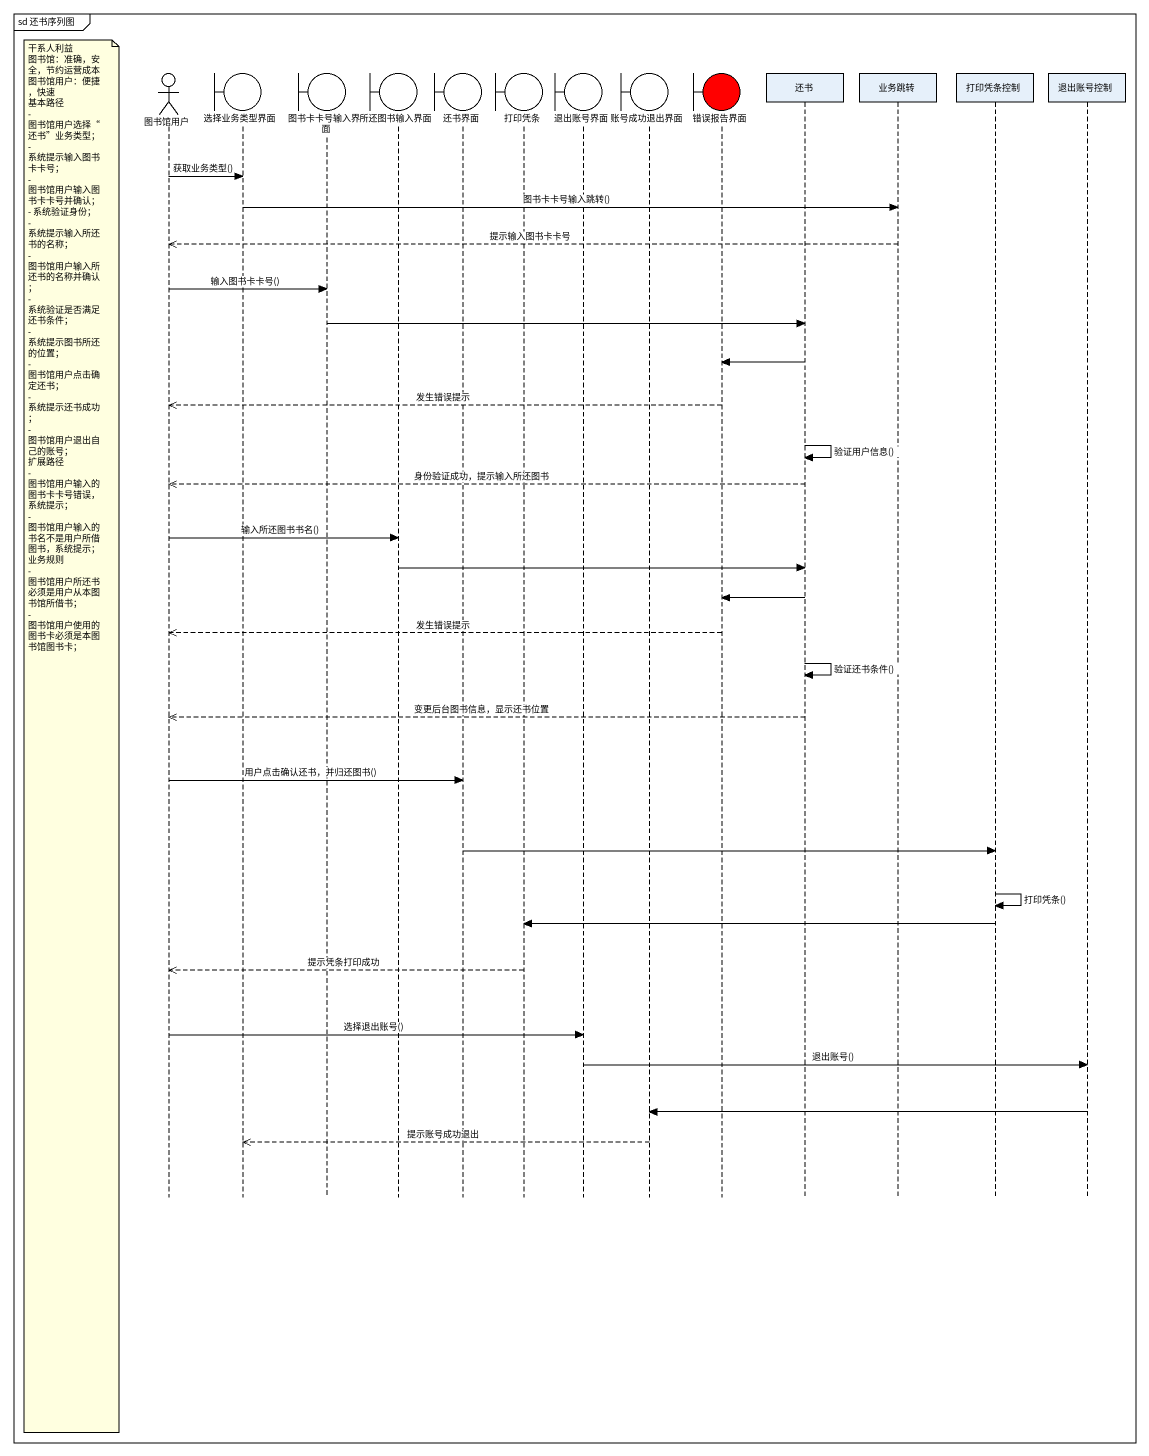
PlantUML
@startuml
mainframe sd 还书序列图
hide footbox
actor 图书馆用户
boundary 选择业务类型界面
boundary 图书卡卡号输入界面
boundary 所还图书输入界面
boundary 还书界面
boundary 打印凭条
boundary 退出账号界面
boundary 账号成功退出界面
boundary 错误报告界面 #FF0000
participant 还书
participant 业务跳转
participant 打印凭条控制
participant 退出账号控制

图书馆用户 -> 选择业务类型界面 : 获取业务类型()
选择业务类型界面 -> 业务跳转 : 图书卡卡号输入跳转()
业务跳转 -->> 图书馆用户 : 提示输入图书卡卡号
图书馆用户 -> 图书卡卡号输入界面 : 输入图书卡卡号()
图书卡卡号输入界面 -> 还书
还书 -> 错误报告界面
错误报告界面 -->> 图书馆用户 : 发生错误提示
还书 -> 还书 : 验证用户信息()
还书 -->> 图书馆用户 : 身份验证成功，提示输入所还图书
图书馆用户 -> 所还图书输入界面 : 输入所还图书书名()
所还图书输入界面 -> 还书
还书 -> 错误报告界面
错误报告界面 -->> 图书馆用户 : 发生错误提示
还书 -> 还书 : 验证还书条件()
还书 -->> 图书馆用户 : 变更后台图书信息，显示还书位置
note left of 图书馆用户
  干系人利益
  图书馆：准确，安全，节约运营成本
  图书馆用户：便捷，快速
  基本路径
  - 图书馆用户选择“还书”业务类型；
  - 系统提示输入图书卡卡号；
  - 图书馆用户输入图书卡卡号并确认；
  - 系统验证身份；
  - 系统提示输入所还书的名称；
  - 图书馆用户输入所还书的名称并确认；
  - 系统验证是否满足还书条件；
  - 系统提示图书所还的位置；
  - 图书馆用户点击确定还书；
  - 系统提示还书成功；
  - 图书馆用户退出自己的账号；
  扩展路径
  - 图书馆用户输入的图书卡卡号错误，系统提示；
  - 图书馆用户输入的书名不是用户所借图书，系统提示；
  业务规则
  - 图书馆用户所还书必须是用户从本图书馆所借书；
  - 图书馆用户使用的图书卡必须是本图书馆图书卡；
end note
图书馆用户 -> 还书界面 : 用户点击确认还书，并归还图书()
还书界面 -> 打印凭条控制
打印凭条控制 -> 打印凭条控制 : 打印凭条()
打印凭条控制 -> 打印凭条
打印凭条 -->> 图书馆用户 : 提示凭条打印成功
图书馆用户 -> 退出账号界面 : 选择退出账号()
退出账号界面 -> 退出账号控制 : 退出账号()
退出账号控制 -> 账号成功退出界面
账号成功退出界面 -->> 选择业务类型界面 : 提示账号成功退出
@enduml
